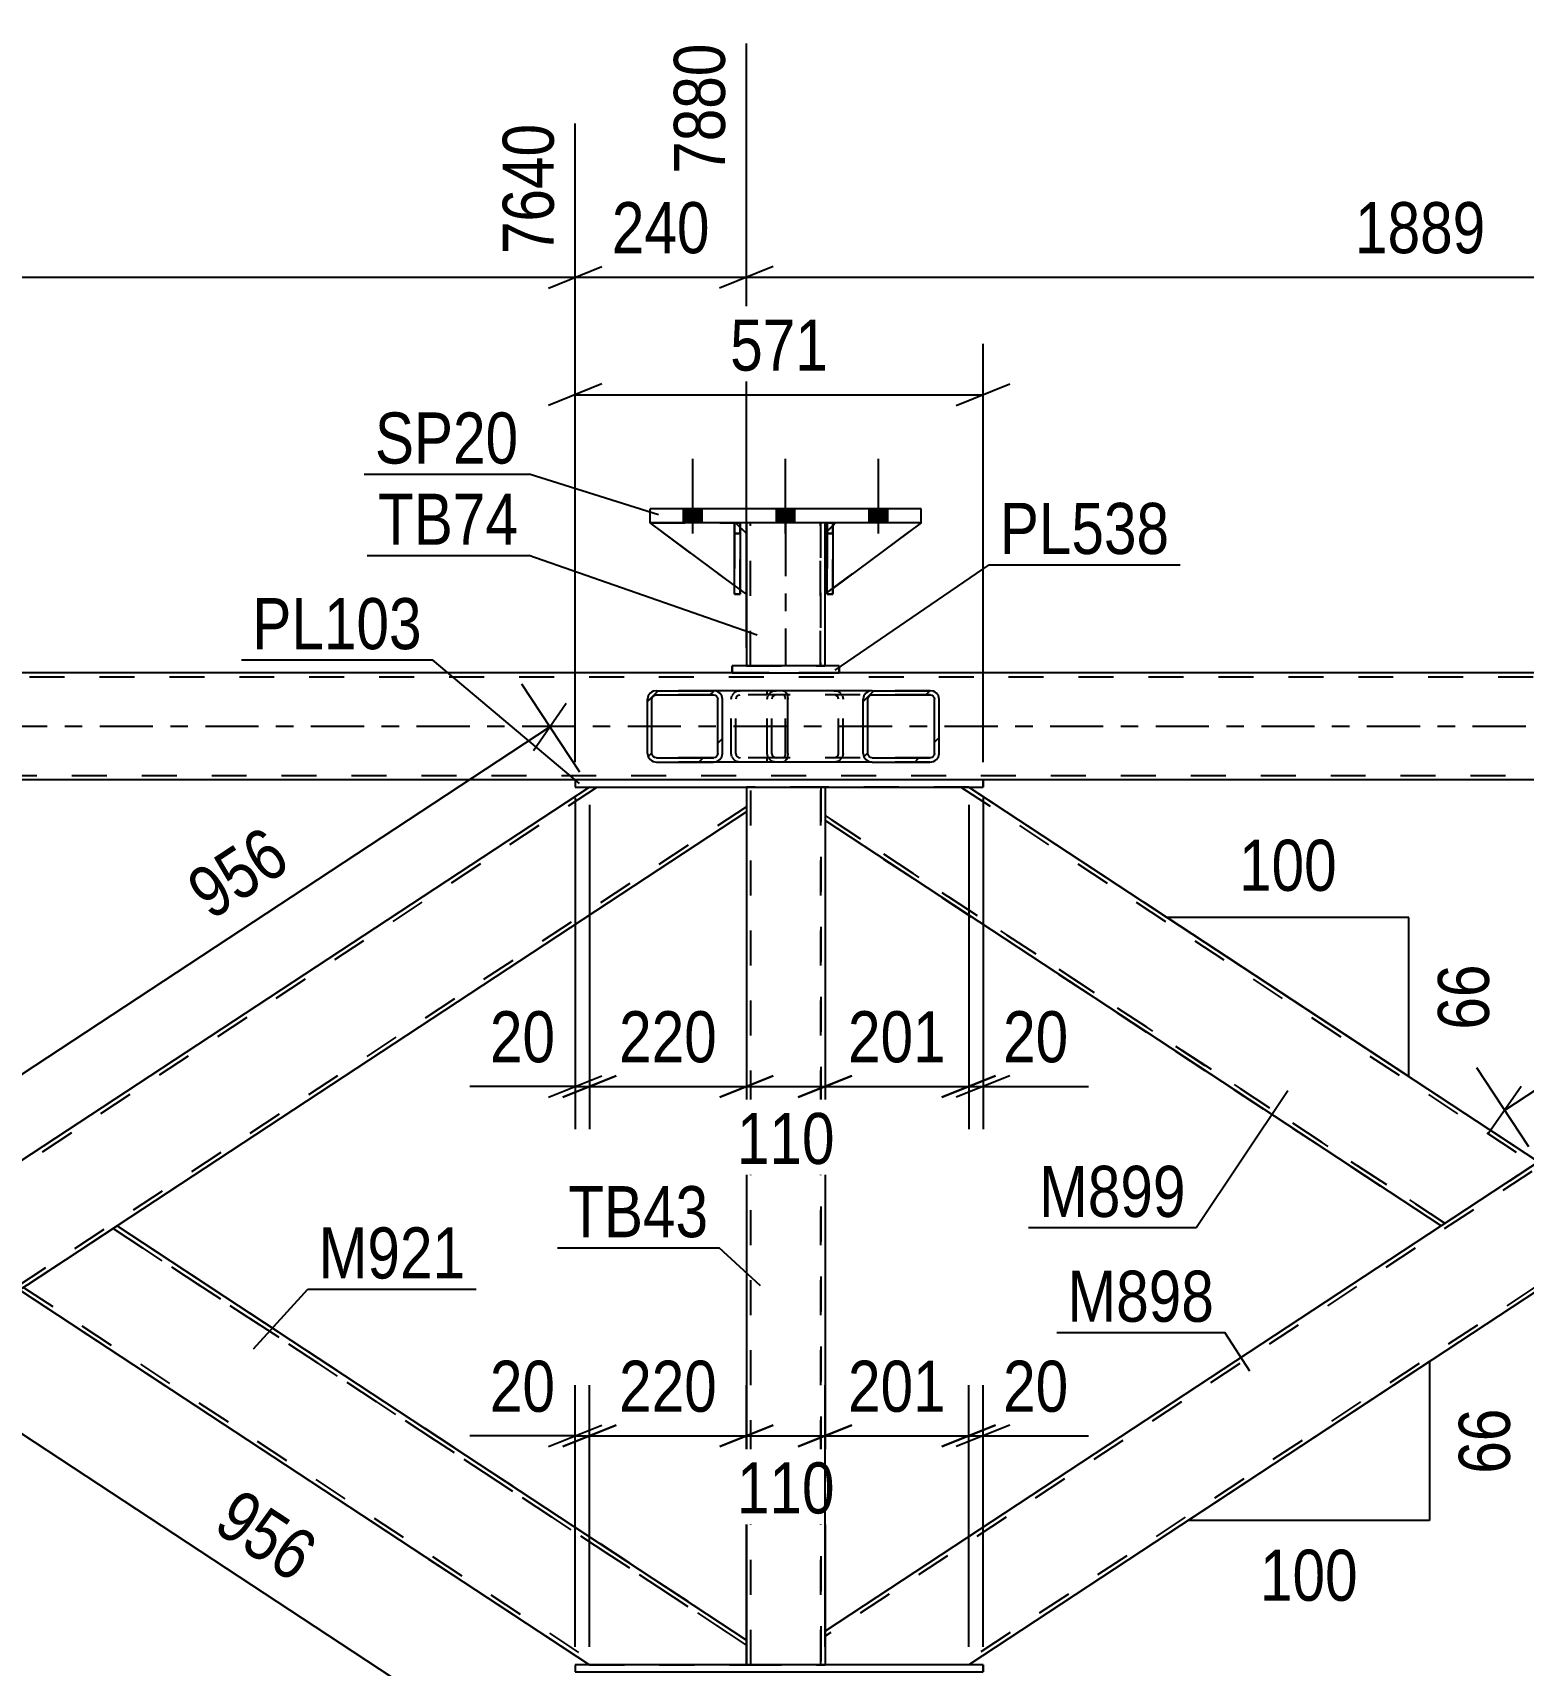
# Model space of a CAD drawing. Header units: millimetres. Extents: x -857 to 332, y -866 to -25.
# Drawn here: x -554.4 to -470.9, y -543.8 to -452.3 of the extents above; entities that cross this region are included whole.
import ezdxf

# ---------------------------------------------------------------- set-up
doc = ezdxf.new("R2010")
doc.units = ezdxf.units.MM
doc.linetypes.add('DXK_LINE_DOT2', pattern=[3.9198, 1.9599, -1.9599])
doc.linetypes.add('DXK_LINE_DOT3', pattern=[5.9187, 2.979, -0.9799, 0.9799, -0.9799])
doc.styles.add('Arial Narrow', font='ARIALN.TTF', dxfattribs={"height": 0.2})

# ---------------------------------------------------------------- blocks, each defined once
blk = doc.blocks.new('Part-570388934-8904 - 8534')
at = {"color": 2, "linetype": 'Continuous'}
for p, q in [((-519.804, -479.746), (-519.804, -478.946)), ((-504.604, -478.946), (-519.804, -478.946)), ((-504.604, -479.746), (-504.604, -478.946)), ((-504.604, -479.746), (-519.804, -479.746))]:
    blk.add_line(p, q, dxfattribs=at)
at = {"color": 7, "linetype": 'DXK_LINE_DOT2'}
for p, q in [((-519.804, -479.746), (-519.804, -478.946)), ((-504.604, -479.746), (-504.604, -478.946))]:
    blk.add_line(p, q, dxfattribs=at)
blk = doc.blocks.new('Part-570388934-8583 - 8534')
at = {"color": 7, "linetype": 'DXK_LINE_DOT2'}
for p, q in [((-437.626, -494.547), (-509.993, -542.148)), ((-427.581, -494.547), (-502.376, -543.746)), ((-427.145, -494.547), (-438.063, -494.547)), ((-438.063, -494.547), (-438.063, -494.547)), ((-427.145, -494.547), (-427.434, -494.737)), ((-427.145, -494.547), (-427.145, -494.547)), ((-470.002, -515.556), (-475.461, -519.146)), ((-464.543, -519.146), (-470.002, -522.737)), ((-509.993, -541.861), (-509.993, -543.746)), ((-501.94, -543.746), (-509.993, -543.746)), ((-501.94, -543.746), (-501.94, -543.746))]:
    blk.add_line(p, q, dxfattribs=at)
at = {"color": 2, "linetype": 'Continuous'}
for p, q in [((-438.063, -494.547), (-470.002, -515.556)), ((-427.434, -494.737), (-464.543, -519.146)), ((-475.461, -519.146), (-509.993, -541.861)), ((-470.002, -522.737), (-501.94, -543.746)), ((-509.993, -541.861), (-509.993, -543.746))]:
    blk.add_line(p, q, dxfattribs=at)
blk = doc.blocks.new('Part-570388934-8612 - 8534')
at = {"linetype": 'Continuous'}
h = blk.add_hatch(dxfattribs=at)
h.set_pattern_fill('', scale=0.7, style=0, pattern_type=0)
h.set_pattern_definition([(45, (-519.9077, -492.8504), (-1.57154, 1.57154), [])])
h.paths.add_polyline_path([(-519.946, -492.667), (-519.908, -492.85), (-519.799, -493.006), (-519.635, -493.11), (-519.442, -493.147), (-516.253, -493.147), (-516.061, -493.11), (-515.897, -493.006), (-515.788, -492.85), (-515.75, -492.667), (-515.75, -489.627), (-515.788, -489.443), (-515.897, -489.287), (-516.061, -489.183), (-516.253, -489.147), (-519.442, -489.147), (-519.635, -489.183), (-519.799, -489.287), (-519.908, -489.443), (-519.946, -489.627)])
h.paths.add_polyline_path([(-519.675, -489.535), (-519.621, -489.457), (-519.539, -489.405), (-519.442, -489.387), (-516.253, -489.387), (-516.157, -489.405), (-516.075, -489.457), (-516.021, -489.535), (-516.002, -489.627), (-516.002, -492.667), (-516.021, -492.759), (-516.075, -492.836), (-516.157, -492.888), (-516.253, -492.907), (-519.442, -492.907), (-519.539, -492.888), (-519.621, -492.836), (-519.675, -492.759), (-519.694, -492.667), (-519.694, -489.627)])
at = {"color": 2, "linetype": 'Continuous'}
for p, q in [((-519.908, -489.443), (-519.946, -489.627)), ((-519.694, -489.627), (-519.675, -489.535)), ((-519.675, -489.535), (-519.621, -489.457)), ((-519.442, -489.147), (-519.635, -489.183)), ((-519.621, -489.457), (-519.539, -489.405)), ((-519.539, -489.405), (-519.442, -489.387)), ((-519.442, -489.147), (-516.253, -489.147)), ((-519.442, -489.387), (-516.253, -489.387)), ((-512.343, -489.147), (-516.253, -489.147)), ((-516.061, -489.183), (-516.253, -489.147)), ((-516.253, -489.387), (-516.157, -489.405)), ((-516.157, -489.405), (-516.075, -489.457)), ((-516.075, -489.457), (-516.021, -489.535)), ((-516.021, -489.535), (-516.002, -489.627)), ((-515.75, -489.627), (-515.788, -489.443)), ((-512.343, -489.147), (-512.24, -489.183)), ((-512.24, -489.183), (-512.153, -489.287)), ((-512.153, -489.287), (-512.095, -489.443)), ((-512.095, -489.443), (-512.074, -489.627)), ((-519.946, -492.667), (-519.946, -489.627)), ((-519.694, -492.667), (-519.694, -489.627)), ((-516.002, -492.667), (-516.002, -489.627)), ((-515.75, -492.667), (-515.75, -489.627)), ((-512.074, -492.667), (-512.074, -489.627)), ((-519.946, -492.667), (-519.908, -492.85)), ((-519.675, -492.759), (-519.694, -492.667)), ((-519.621, -492.836), (-519.675, -492.759)), ((-519.635, -493.11), (-519.442, -493.147)), ((-519.539, -492.888), (-519.621, -492.836)), ((-519.442, -492.907), (-519.539, -492.888)), ((-519.442, -492.907), (-516.253, -492.907)), ((-519.442, -493.147), (-516.253, -493.147)), ((-516.157, -492.888), (-516.253, -492.907)), ((-516.253, -493.147), (-516.061, -493.11)), ((-512.343, -493.147), (-516.253, -493.147)), ((-516.075, -492.836), (-516.157, -492.888)), ((-516.021, -492.759), (-516.075, -492.836)), ((-516.002, -492.667), (-516.021, -492.759)), ((-515.788, -492.85), (-515.75, -492.667)), ((-512.24, -493.11), (-512.343, -493.147)), ((-512.153, -493.006), (-512.24, -493.11)), ((-512.095, -492.85), (-512.153, -493.006)), ((-512.074, -492.667), (-512.095, -492.85))]:
    blk.add_line(p, q, dxfattribs=at)
at = {"color": 7, "linetype": 'DXK_LINE_DOT2'}
for p, q in [((-516.253, -489.147), (-519.442, -489.147)), ((-512.343, -489.387), (-519.442, -489.387)), ((-515.254, -489.627), (-515.216, -489.443)), ((-514.983, -489.535), (-515.002, -489.627)), ((-514.928, -489.457), (-514.983, -489.535)), ((-514.943, -489.183), (-514.75, -489.147)), ((-514.928, -489.457), (-514.906, -489.443)), ((-514.906, -489.443), (-514.847, -489.405)), ((-514.847, -489.405), (-514.75, -489.387)), ((-513.241, -489.387), (-513.241, -489.147)), ((-512.292, -489.405), (-512.343, -489.387)), ((-512.248, -489.457), (-512.292, -489.405)), ((-512.219, -489.535), (-512.248, -489.457)), ((-512.209, -489.627), (-512.219, -489.535)), ((-515.254, -492.667), (-515.254, -489.627)), ((-515.002, -492.667), (-515.002, -489.627)), ((-512.209, -492.667), (-512.209, -489.627)), ((-512.343, -492.907), (-519.442, -492.907)), ((-516.253, -493.147), (-519.442, -493.147)), ((-515.216, -492.85), (-515.254, -492.667)), ((-515.002, -492.667), (-514.983, -492.759)), ((-514.983, -492.759), (-514.928, -492.836)), ((-514.75, -493.147), (-514.943, -493.11)), ((-514.928, -492.836), (-514.906, -492.85)), ((-514.906, -492.85), (-514.847, -492.888)), ((-514.847, -492.888), (-514.75, -492.907)), ((-513.241, -493.147), (-513.241, -492.907)), ((-512.343, -492.907), (-512.292, -492.888)), ((-512.292, -492.888), (-512.248, -492.836)), ((-512.248, -492.836), (-512.219, -492.759)), ((-512.219, -492.759), (-512.209, -492.667))]:
    blk.add_line(p, q, dxfattribs=at)
at = {"color": 2, "linetype": 'Continuous'}
for centre, start, end in [((-519.458, -489.642), 111.15127, 156.10481), ((-516.238, -489.642), 23.89519, 68.84873), ((-519.458, -492.651), 203.89519, 248.84873), ((-516.238, -492.651), 291.15127, 336.10481)]:
    blk.add_arc(centre, 0.492, start, end, dxfattribs=at)
at = {"color": 7, "linetype": 'DXK_LINE_DOT2'}
for centre, start, end in [((-514.765, -489.642), 111.15128, 156.10483), ((-514.765, -492.651), 203.89517, 248.84872)]:
    blk.add_arc(centre, 0.492, start, end, dxfattribs=at)
blk = doc.blocks.new('Part-570388934-8699 - 8534')
at = {"color": 2, "linetype": 'Continuous'}
for p, q in [((-554.699, -522.45), (-549.677, -519.146)), ((-549.677, -519.146), (-549.677, -519.146)), ((-549.677, -519.146), (-514.393, -542.356)), ((-554.699, -522.45), (-555.103, -522.715)), ((-555.103, -522.715), (-555.136, -522.737)), ((-555.136, -522.737), (-555.136, -522.737)), ((-555.136, -522.737), (-523.198, -543.746)), ((-514.393, -542.356), (-514.393, -542.356)), ((-514.393, -542.356), (-514.393, -543.746))]:
    blk.add_line(p, q, dxfattribs=at)
at = {"color": 7, "linetype": 'DXK_LINE_DOT2'}
for p, q in [((-549.895, -519.29), (-549.895, -519.29)), ((-514.393, -542.643), (-549.895, -519.29)), ((-549.895, -519.29), (-514.393, -542.643)), ((-549.677, -519.146), (-549.677, -519.146)), ((-514.393, -542.356), (-549.677, -519.146)), ((-554.699, -522.45), (-555.008, -522.653)), ((-554.783, -522.505), (-554.917, -522.594)), ((-554.853, -522.552), (-554.699, -522.45)), ((-555.136, -522.737), (-523.198, -543.746)), ((-554.917, -522.594), (-554.901, -522.583)), ((-554.917, -522.594), (-522.761, -543.746)), ((-554.917, -522.594), (-554.917, -522.594)), ((-554.917, -522.594), (-522.761, -543.746)), ((-514.393, -543.746), (-514.393, -542.356)), ((-514.393, -542.711), (-514.393, -542.643)), ((-514.393, -542.643), (-514.393, -542.643)), ((-523.198, -543.746), (-514.393, -543.746))]:
    blk.add_line(p, q, dxfattribs=at)
blk = doc.blocks.new('Part-570388934-8639 - 8534')
at = {"color": 7, "linetype": 'DXK_LINE_DOT2'}
for p, q in [((-509.993, -494.547), (-514.393, -494.547)), ((-514.393, -494.547), (-514.393, -495.937)), ((-514.393, -494.547), (-514.393, -543.746)), ((-514.153, -543.746), (-514.153, -494.547)), ((-514.153, -543.746), (-514.153, -494.547)), ((-510.233, -543.746), (-510.233, -494.547)), ((-510.233, -494.547), (-510.233, -543.746)), ((-509.993, -494.547), (-509.993, -496.432)), ((-509.993, -494.547), (-509.993, -543.746)), ((-514.393, -542.356), (-514.393, -543.746)), ((-509.993, -541.861), (-509.993, -543.746)), ((-514.393, -543.746), (-509.993, -543.746))]:
    blk.add_line(p, q, dxfattribs=at)
at = {"color": 2, "linetype": 'Continuous'}
for p, q in [((-514.393, -495.937), (-514.393, -542.356)), ((-509.993, -496.432), (-509.993, -541.861))]:
    blk.add_line(p, q, dxfattribs=at)
blk = doc.blocks.new('Part-570388934-8684 - 8534')
at = {"color": 7, "linetype": 'DXK_LINE_DOT2'}
for p, q in [((-522.76, -494.547), (-597.555, -543.746)), ((-523.197, -494.547), (-514.393, -494.547)), ((-523.197, -494.547), (-523.197, -494.547)), ((-514.393, -494.547), (-514.393, -495.937)), ((-514.393, -495.65), (-587.51, -543.746)), ((-555.136, -515.556), (-560.595, -519.146)), ((-549.677, -519.146), (-555.136, -522.737)), ((-597.703, -543.556), (-597.992, -543.746)), ((-597.992, -543.746), (-597.992, -543.746)), ((-597.992, -543.746), (-587.074, -543.746))]:
    blk.add_line(p, q, dxfattribs=at)
at = {"color": 2, "linetype": 'Continuous'}
for p, q in [((-523.197, -494.547), (-555.136, -515.556)), ((-514.393, -494.547), (-514.393, -495.937)), ((-514.393, -495.937), (-549.677, -519.146)), ((-560.595, -519.146), (-597.703, -543.556)), ((-555.136, -522.737), (-587.074, -543.746))]:
    blk.add_line(p, q, dxfattribs=at)
blk = doc.blocks.new('Bolt-570388934-8744 - 8534')
at = {"linetype": 'Continuous'}
for points in [[(-517.924, -479.746), (-516.884, -479.746), (-516.884, -478.946), (-517.924, -478.946)], [(-517.924, -479.746), (-516.884, -479.746), (-516.884, -478.946), (-517.924, -478.946)], [(-517.924, -479.746), (-516.884, -479.746), (-516.884, -478.946), (-517.924, -478.946)], [(-512.724, -479.746), (-511.684, -479.746), (-511.684, -478.946), (-512.724, -478.946)], [(-512.724, -479.746), (-511.684, -479.746), (-511.684, -478.946), (-512.724, -478.946)], [(-507.524, -479.746), (-506.484, -479.746), (-506.484, -478.946), (-507.524, -478.946)], [(-507.524, -479.746), (-506.484, -479.746), (-506.484, -478.946), (-507.524, -478.946)], [(-507.524, -479.746), (-506.484, -479.746), (-506.484, -478.946), (-507.524, -478.946)]]:
    blk.add_hatch(color=1, dxfattribs=at).paths.add_polyline_path(points)
at = {"color": 1, "linetype": 'Continuous'}
for p, q in [((-517.404, -480.346), (-517.404, -476.146)), ((-517.404, -480.346), (-517.404, -476.146)), ((-517.404, -480.346), (-517.404, -476.146)), ((-512.204, -480.346), (-512.204, -476.146)), ((-512.204, -480.346), (-512.204, -476.146)), ((-507.004, -480.346), (-507.004, -476.146)), ((-507.004, -480.346), (-507.004, -476.146)), ((-507.004, -480.346), (-507.004, -476.146)), ((-517.924, -479.746), (-517.924, -478.946)), ((-517.924, -479.746), (-517.924, -478.946)), ((-517.924, -479.746), (-517.924, -478.946)), ((-516.884, -479.746), (-516.884, -478.946)), ((-516.884, -479.746), (-516.884, -478.946)), ((-516.884, -479.746), (-516.884, -478.946)), ((-512.724, -479.746), (-512.724, -478.946)), ((-512.724, -479.746), (-512.724, -478.946)), ((-511.684, -479.746), (-511.684, -478.946)), ((-511.684, -479.746), (-511.684, -478.946)), ((-507.524, -479.746), (-507.524, -478.946)), ((-507.524, -479.746), (-507.524, -478.946)), ((-507.524, -479.746), (-507.524, -478.946)), ((-506.484, -479.746), (-506.484, -478.946)), ((-506.484, -479.746), (-506.484, -478.946)), ((-506.484, -479.746), (-506.484, -478.946))]:
    blk.add_line(p, q, dxfattribs=at)
blk = doc.blocks.new('Part-570388934-8877 - 8534')
at = {"color": 7, "linetype": 'DXK_LINE_DOT2'}
for p, q in [((-515.078, -480.346), (-515.078, -479.746)), ((-515.078, -479.746), (-515.078, -479.746)), ((-515.078, -479.746), (-515.078, -483.746)), ((-515.078, -479.746), (-514.758, -479.746)), ((-515.078, -483.746), (-515.078, -480.346)), ((-515.078, -480.346), (-514.758, -480.346)), ((-514.758, -479.746), (-514.758, -480.346)), ((-514.758, -483.746), (-514.758, -479.746)), ((-514.758, -480.346), (-514.758, -483.746)), ((-515.078, -483.746), (-514.758, -483.746))]:
    blk.add_line(p, q, dxfattribs=at)
blk = doc.blocks.new('Part-570388934-9008 - 8534')
at = {"color": 2, "linetype": 'Continuous'}
for p, q in [((-523.997, -494.147), (-523.997, -494.547)), ((-501.141, -494.147), (-523.997, -494.147)), ((-501.141, -494.147), (-501.141, -494.547)), ((-501.141, -494.147), (-501.141, -494.147)), ((-523.997, -494.547), (-501.141, -494.547)), ((-501.141, -494.547), (-501.141, -494.547))]:
    blk.add_line(p, q, dxfattribs=at)
at = {"color": 7, "linetype": 'DXK_LINE_DOT2'}
for p, q in [((-523.997, -494.147), (-523.997, -494.547)), ((-501.141, -494.147), (-501.141, -494.147)), ((-501.141, -494.547), (-501.141, -494.147)), ((-501.141, -494.547), (-501.141, -494.547))]:
    blk.add_line(p, q, dxfattribs=at)
blk = doc.blocks.new('Part-570388934-8938 - 8534')
at = {"color": 2, "linetype": 'Continuous'}
for p, q in [((-514.404, -479.746), (-514.404, -480.346)), ((-510.004, -479.746), (-510.004, -480.346)), ((-514.404, -483.746), (-514.404, -487.747)), ((-510.004, -483.746), (-510.004, -487.747))]:
    blk.add_line(p, q, dxfattribs=at)
at = {"color": 7, "linetype": 'DXK_LINE_DOT2'}
for p, q in [((-510.004, -479.746), (-514.404, -479.746)), ((-514.404, -479.746), (-514.404, -487.747)), ((-514.404, -480.346), (-514.404, -483.746)), ((-514.164, -487.747), (-514.164, -479.746)), ((-514.164, -487.747), (-514.164, -479.746)), ((-510.244, -487.747), (-510.244, -479.746)), ((-510.244, -479.746), (-510.244, -487.747)), ((-510.004, -479.746), (-510.004, -487.747)), ((-510.004, -480.346), (-510.004, -483.746)), ((-514.404, -487.747), (-510.004, -487.747))]:
    blk.add_line(p, q, dxfattribs=at)
at = {"color": 7, "linetype": 'DXK_LINE_DOT3'}
blk.add_line((-512.204, -479.746), (-512.204, -487.747), dxfattribs=at)
blk = doc.blocks.new('Part-570388934-8941 - 8534')
at = {"color": 2, "linetype": 'Continuous'}
for p, q in [((-515.078, -483.247), (-519.804, -479.746)), ((-514.405, -480.346), (-514.758, -479.993)), ((-514.405, -480.346), (-514.405, -483.746)), ((-514.405, -483.746), (-514.758, -483.484))]:
    blk.add_line(p, q, dxfattribs=at)
at = {"color": 7, "linetype": 'DXK_LINE_DOT2'}
for p, q in [((-515.005, -479.746), (-519.804, -479.746)), ((-514.758, -479.993), (-515.005, -479.746)), ((-514.758, -483.484), (-515.078, -483.247))]:
    blk.add_line(p, q, dxfattribs=at)
blk = doc.blocks.new('Part-570388934-8956 - 8534')
at = {"color": 2, "linetype": 'Continuous'}
for p, q in [((-509.558, -479.746), (-509.878, -479.746)), ((-509.878, -483.746), (-509.878, -479.746)), ((-509.558, -479.746), (-509.558, -479.746)), ((-509.558, -479.746), (-509.558, -483.746)), ((-509.558, -483.746), (-509.878, -483.746))]:
    blk.add_line(p, q, dxfattribs=at)
at = {"color": 7, "linetype": 'DXK_LINE_DOT2'}
for p, q in [((-509.878, -479.746), (-509.878, -480.346)), ((-509.558, -480.346), (-509.878, -480.346)), ((-509.878, -480.346), (-509.878, -483.746)), ((-509.558, -480.346), (-509.558, -479.746)), ((-509.558, -483.746), (-509.558, -480.346))]:
    blk.add_line(p, q, dxfattribs=at)
blk = doc.blocks.new('Part-570388934-8957 - 8534')
at = {"color": 2, "linetype": 'Continuous'}
for p, q in [((-514.758, -479.746), (-515.078, -479.746)), ((-515.078, -483.746), (-515.078, -479.746)), ((-514.758, -479.746), (-514.758, -479.746)), ((-514.758, -479.746), (-514.758, -483.746)), ((-514.758, -483.746), (-515.078, -483.746))]:
    blk.add_line(p, q, dxfattribs=at)
at = {"color": 7, "linetype": 'DXK_LINE_DOT2'}
for p, q in [((-515.078, -479.746), (-515.078, -480.346)), ((-514.758, -480.346), (-515.078, -480.346)), ((-515.078, -480.346), (-515.078, -483.746)), ((-514.758, -480.346), (-514.758, -479.746)), ((-514.758, -483.746), (-514.758, -480.346))]:
    blk.add_line(p, q, dxfattribs=at)
blk = doc.blocks.new('Part-570388934-8958 - 8534')
at = {"color": 7, "linetype": 'DXK_LINE_DOT2'}
for p, q in [((-509.404, -479.746), (-510.004, -480.346)), ((-510.004, -483.746), (-504.604, -479.746)), ((-510.004, -480.346), (-509.404, -479.746)), ((-510.004, -480.346), (-510.004, -483.746)), ((-510.004, -480.346), (-510.004, -480.346)), ((-510.004, -480.346), (-510.004, -483.746)), ((-504.604, -479.746), (-509.404, -479.746))]:
    blk.add_line(p, q, dxfattribs=at)
blk = doc.blocks.new('Part-570388934-8963 - 8534')
at = {"color": 2, "linetype": 'Continuous'}
for p, q in [((-515.204, -488.147), (-515.204, -487.747)), ((-515.204, -487.747), (-515.204, -487.747)), ((-509.204, -487.747), (-515.204, -487.747)), ((-509.204, -487.747), (-509.204, -488.147)), ((-515.204, -488.147), (-515.204, -488.147)), ((-515.204, -488.147), (-509.204, -488.147))]:
    blk.add_line(p, q, dxfattribs=at)
at = {"color": 7, "linetype": 'DXK_LINE_DOT2'}
for p, q in [((-515.204, -487.747), (-515.204, -488.147)), ((-509.204, -487.747), (-509.204, -487.747)), ((-509.204, -488.147), (-509.204, -487.747)), ((-509.204, -488.147), (-509.204, -488.147))]:
    blk.add_line(p, q, dxfattribs=at)
blk = doc.blocks.new('Part-570388934-8964 - 8534')
at = {"color": 7, "linetype": 'DXK_LINE_DOT2'}
for p, q in [((-509.878, -480.346), (-509.878, -479.746)), ((-509.878, -479.746), (-509.878, -479.746)), ((-509.878, -479.746), (-509.878, -483.746)), ((-509.878, -479.746), (-509.558, -479.746)), ((-509.878, -483.746), (-509.878, -480.346)), ((-509.878, -480.346), (-509.558, -480.346)), ((-509.558, -479.746), (-509.558, -480.346)), ((-509.558, -483.746), (-509.558, -479.746)), ((-509.558, -480.346), (-509.558, -483.746)), ((-509.878, -483.746), (-509.558, -483.746))]:
    blk.add_line(p, q, dxfattribs=at)
blk = doc.blocks.new('Part-570388934-8981 - 8534')
at = {"color": 7, "linetype": 'DXK_LINE_DOT2'}
for p, q in [((-510.004, -480.346), (-509.404, -479.746)), ((-510.004, -480.346), (-510.004, -483.746)), ((-509.558, -479.9), (-509.878, -480.22)), ((-504.604, -479.746), (-509.404, -479.746)), ((-510.004, -483.746), (-509.558, -483.416))]:
    blk.add_line(p, q, dxfattribs=at)
at = {"color": 2, "linetype": 'Continuous'}
for p, q in [((-509.878, -480.22), (-510.004, -480.346)), ((-510.004, -480.346), (-510.004, -483.746)), ((-510.004, -480.346), (-510.004, -480.346)), ((-509.404, -479.746), (-509.558, -479.9)), ((-504.604, -479.746), (-509.558, -483.416)), ((-509.878, -483.653), (-510.004, -483.746))]:
    blk.add_line(p, q, dxfattribs=at)
blk = doc.blocks.new('Part-570388934-8982 - 8534')
at = {"color": 7, "linetype": 'DXK_LINE_DOT2'}
for p, q in [((-514.405, -483.746), (-519.804, -479.746)), ((-519.804, -479.746), (-515.005, -479.746)), ((-515.005, -479.746), (-514.405, -480.346)), ((-514.405, -480.346), (-514.405, -483.746))]:
    blk.add_line(p, q, dxfattribs=at)
blk = doc.blocks.new('Part-570388934-9031 - 8534')
at = {"color": 2, "linetype": 'Continuous'}
for p, q in [((-523.998, -543.746), (-523.998, -544.146)), ((-501.14, -543.746), (-523.998, -543.746)), ((-523.998, -544.146), (-501.14, -544.146)), ((-501.14, -543.746), (-501.14, -544.146)), ((-501.14, -543.746), (-501.14, -543.746)), ((-501.14, -544.146), (-501.14, -544.146))]:
    blk.add_line(p, q, dxfattribs=at)
at = {"color": 7, "linetype": 'DXK_LINE_DOT2'}
for p, q in [((-523.998, -543.746), (-523.998, -544.146)), ((-501.14, -544.146), (-501.14, -543.746)), ((-501.14, -543.746), (-501.14, -543.746)), ((-501.14, -544.146), (-501.14, -544.146))]:
    blk.add_line(p, q, dxfattribs=at)
blk = doc.blocks.new('Part-570388934-9066 - 8534')
at = {"color": 2, "linetype": 'Continuous'}
for p, q in [((-509.993, -494.547), (-509.993, -496.432)), ((-501.941, -494.547), (-470.002, -515.556)), ((-475.461, -519.146), (-509.993, -496.432)), ((-509.993, -496.432), (-509.993, -496.432)), ((-470.438, -515.843), (-475.461, -519.146)), ((-470.035, -515.578), (-470.438, -515.843)), ((-470.035, -515.578), (-470.002, -515.556)), ((-470.002, -515.556), (-470.002, -515.556)), ((-475.461, -519.146), (-475.461, -519.146))]:
    blk.add_line(p, q, dxfattribs=at)
at = {"color": 7, "linetype": 'DXK_LINE_DOT2'}
for p, q in [((-509.993, -494.547), (-509.993, -496.432)), ((-501.941, -494.547), (-509.993, -494.547)), ((-502.377, -494.547), (-470.22, -515.699)), ((-502.377, -494.547), (-470.22, -515.699)), ((-501.941, -494.547), (-470.002, -515.556)), ((-509.993, -496.145), (-475.242, -519.003)), ((-475.242, -519.003), (-509.993, -496.145)), ((-509.993, -496.145), (-509.993, -496.145)), ((-509.993, -496.432), (-475.461, -519.146)), ((-470.438, -515.843), (-470.129, -515.64)), ((-470.22, -515.699), (-470.438, -515.843)), ((-470.22, -515.699), (-470.22, -515.699)), ((-470.002, -515.556), (-470.002, -515.556)), ((-475.226, -518.992), (-475.024, -518.859)), ((-475.242, -519.003), (-475.226, -518.992)), ((-475.242, -519.003), (-475.242, -519.003))]:
    blk.add_line(p, q, dxfattribs=at)
blk = doc.blocks.new('Part-570388934-9105 - 8534')
at = {"color": 7, "linetype": 'DXK_LINE_DOT2'}
for p, q in [((-109.683, -488.387), (-787.4, -488.387)), ((-109.683, -488.147), (-685.473, -488.147)), ((-509.204, -488.147), (-515.204, -488.147)), ((-787.4, -493.907), (-109.683, -493.907)), ((-109.683, -494.147), (-779.4, -494.147)), ((-501.141, -494.147), (-523.997, -494.147))]:
    blk.add_line(p, q, dxfattribs=at)
at = {"color": 2, "linetype": 'Continuous'}
for p, q in [((-515.204, -488.147), (-679.473, -488.147)), ((-259.99, -488.147), (-509.204, -488.147)), ((-523.997, -494.147), (-586.275, -494.147)), ((-438.863, -494.147), (-501.141, -494.147))]:
    blk.add_line(p, q, dxfattribs=at)
at = {"color": 7, "linetype": 'DXK_LINE_DOT3'}
blk.add_line((-109.683, -491.147), (-787.4, -491.147), dxfattribs=at)
blk = doc.blocks.new('Part-570388934-9108 - 8534')
at = {"linetype": 'Continuous'}
h = blk.add_hatch(dxfattribs=at)
h.set_pattern_fill('', scale=0.7, style=0, pattern_type=0)
h.set_pattern_definition([(45, (-507.8166, -492.8504), (-1.57154, 1.57154), [])])
h.paths.add_polyline_path([(-507.855, -492.667), (-507.817, -492.85), (-507.706, -493.006), (-507.54, -493.11), (-507.345, -493.147), (-504.11, -493.147), (-503.914, -493.11), (-503.748, -493.006), (-503.638, -492.85), (-503.599, -492.667), (-503.599, -489.627), (-503.638, -489.443), (-503.748, -489.287), (-503.914, -489.183), (-504.11, -489.147), (-507.345, -489.147), (-507.54, -489.183), (-507.706, -489.287), (-507.817, -489.443), (-507.855, -489.627)])
h.paths.add_polyline_path([(-507.581, -489.535), (-507.525, -489.457), (-507.442, -489.405), (-507.345, -489.387), (-504.11, -489.387), (-504.012, -489.405), (-503.929, -489.457), (-503.874, -489.535), (-503.854, -489.627), (-503.854, -492.667), (-503.874, -492.759), (-503.929, -492.836), (-504.012, -492.888), (-504.11, -492.907), (-507.345, -492.907), (-507.442, -492.888), (-507.525, -492.836), (-507.581, -492.759), (-507.6, -492.667), (-507.6, -489.627)])
at = {"color": 7, "linetype": 'DXK_LINE_DOT2'}
for p, q in [((-513.241, -489.627), (-513.202, -489.443)), ((-512.966, -489.535), (-512.986, -489.627)), ((-512.911, -489.457), (-512.966, -489.535)), ((-512.926, -489.183), (-512.73, -489.147)), ((-512.828, -489.405), (-512.911, -489.457)), ((-512.73, -489.387), (-512.828, -489.405)), ((-512.343, -489.147), (-512.73, -489.147)), ((-504.11, -489.387), (-512.73, -489.387)), ((-509.495, -489.147), (-509.3, -489.183)), ((-509.397, -489.405), (-509.495, -489.387)), ((-509.314, -489.457), (-509.397, -489.405)), ((-509.259, -489.535), (-509.314, -489.457)), ((-509.24, -489.627), (-509.259, -489.535)), ((-509.023, -489.443), (-508.984, -489.627)), ((-504.11, -489.147), (-507.345, -489.147)), ((-513.241, -492.667), (-513.241, -489.627)), ((-512.986, -492.667), (-512.986, -489.627)), ((-509.24, -492.667), (-509.24, -489.627)), ((-508.984, -492.667), (-508.984, -489.627)), ((-513.202, -492.85), (-513.241, -492.667)), ((-512.986, -492.667), (-512.966, -492.759)), ((-512.966, -492.759), (-512.911, -492.836)), ((-512.73, -493.147), (-512.926, -493.11)), ((-512.911, -492.836), (-512.828, -492.888)), ((-512.828, -492.888), (-512.73, -492.907)), ((-504.11, -492.907), (-512.73, -492.907)), ((-512.343, -493.147), (-512.73, -493.147)), ((-509.495, -492.907), (-509.397, -492.888)), ((-509.3, -493.11), (-509.495, -493.147)), ((-509.397, -492.888), (-509.314, -492.836)), ((-509.314, -492.836), (-509.259, -492.759)), ((-509.259, -492.759), (-509.24, -492.667)), ((-508.984, -492.667), (-509.023, -492.85)), ((-504.11, -493.147), (-507.345, -493.147))]:
    blk.add_line(p, q, dxfattribs=at)
at = {"color": 2, "linetype": 'Continuous'}
for p, q in [((-507.345, -489.147), (-512.343, -489.147)), ((-507.817, -489.443), (-507.855, -489.627)), ((-507.6, -489.627), (-507.581, -489.535)), ((-507.581, -489.535), (-507.525, -489.457)), ((-507.345, -489.147), (-507.54, -489.183)), ((-507.525, -489.457), (-507.442, -489.405)), ((-507.442, -489.405), (-507.345, -489.387)), ((-507.345, -489.147), (-504.11, -489.147)), ((-507.345, -489.387), (-504.11, -489.387)), ((-503.914, -489.183), (-504.11, -489.147)), ((-504.11, -489.387), (-504.012, -489.405)), ((-504.012, -489.405), (-503.929, -489.457)), ((-503.929, -489.457), (-503.874, -489.535)), ((-503.874, -489.535), (-503.854, -489.627)), ((-503.599, -489.627), (-503.638, -489.443)), ((-507.855, -492.667), (-507.855, -489.627)), ((-507.6, -492.667), (-507.6, -489.627)), ((-503.854, -492.667), (-503.854, -489.627)), ((-503.599, -492.667), (-503.599, -489.627)), ((-507.345, -493.147), (-512.343, -493.147)), ((-507.855, -492.667), (-507.817, -492.85)), ((-507.581, -492.759), (-507.6, -492.667)), ((-507.525, -492.836), (-507.581, -492.759)), ((-507.54, -493.11), (-507.345, -493.147)), ((-507.442, -492.888), (-507.525, -492.836)), ((-507.345, -492.907), (-507.442, -492.888)), ((-507.345, -492.907), (-504.11, -492.907)), ((-507.345, -493.147), (-504.11, -493.147)), ((-504.012, -492.888), (-504.11, -492.907)), ((-504.11, -493.147), (-503.914, -493.11)), ((-503.929, -492.836), (-504.012, -492.888)), ((-503.874, -492.759), (-503.929, -492.836)), ((-503.854, -492.667), (-503.874, -492.759)), ((-503.638, -492.85), (-503.599, -492.667))]:
    blk.add_line(p, q, dxfattribs=at)
at = {"color": 7, "linetype": 'DXK_LINE_DOT2'}
for centre, start, end in [((-512.75, -489.647), 110.75832, 155.68004), ((-509.475, -489.647), 24.31996, 69.24168), ((-512.75, -492.646), 204.31996, 249.24168), ((-509.475, -492.646), 290.75832, 335.68004)]:
    blk.add_arc(centre, 0.496, start, end, dxfattribs=at)
at = {"color": 2, "linetype": 'Continuous'}
for centre, start, end in [((-507.364, -489.647), 110.75833, 155.68006), ((-504.09, -489.647), 24.31994, 69.24167), ((-507.364, -492.646), 204.31994, 249.24167), ((-504.09, -492.646), 290.75833, 335.68006)]:
    blk.add_arc(centre, 0.496, start, end, dxfattribs=at)
blk = doc.blocks.new('StraightDimension-570388934-9447 - 8534')
at = {"color": 7, "linetype": 'Continuous'}
for p, q in [((-501.94, -495.547), (-501.94, -513.727)), ((-501.141, -495.147), (-501.141, -513.727)), ((-503.44, -511.927), (-500.44, -510.727)), ((-499.641, -510.727), (-502.641, -511.927)), ((-501.94, -511.327), (-501.141, -511.327)), ((-501.141, -511.327), (-495.234, -511.327)), ((-501.141, -511.327), (-495.234, -511.327))]:
    blk.add_line(p, q, dxfattribs=at)
at = {"color": 0}
blk.add_wipeout([(-495.759, -510.577), (-495.759, -506.377), (-500.616, -506.377), (-500.616, -510.577)], dxfattribs=at)
at = {"color": 3, "style": 'Arial Narrow'}
blk.add_text('20', height=2.8633, dxfattribs=at).set_placement((-500.016, -509.977))
blk = doc.blocks.new('StraightDimension-570388934-9431 - 8534')
at = {"color": 7, "linetype": 'Continuous'}
for p, q in [((-523.197, -495.547), (-523.197, -513.727)), ((-514.393, -495.547), (-514.393, -513.727)), ((-524.697, -511.927), (-521.697, -510.727)), ((-523.197, -511.327), (-514.393, -511.327)), ((-512.893, -510.727), (-515.893, -511.927))]:
    blk.add_line(p, q, dxfattribs=at)
at = {"color": 0}
blk.add_wipeout([(-515.453, -510.577), (-515.453, -506.377), (-522.137, -506.377), (-522.137, -510.577)], dxfattribs=at)
at = {"color": 3, "style": 'Arial Narrow'}
blk.add_text('220', height=2.8633, dxfattribs=at).set_placement((-521.537, -509.977))
blk = doc.blocks.new('StraightDimension-570388934-9981 - 8534')
at = {"color": 7, "linetype": 'Continuous'}
for p, q in [((-609.131, -493.147), (-609.131, -457.365)), ((-523.997, -493.147), (-523.997, -457.365)), ((-607.631, -465.377), (-610.631, -466.577)), ((-525.497, -466.577), (-522.497, -465.377)), ((-609.131, -465.977), (-523.997, -465.977))]:
    blk.add_line(p, q, dxfattribs=at)
at = {"color": 0}
blk.add_wipeout([(-562.308, -465.227), (-562.308, -461.027), (-570.82, -461.027), (-570.82, -465.227)], dxfattribs=at)
at = {"color": 3, "style": 'Arial Narrow'}
blk.add_text('2128', height=2.8633, dxfattribs=at).set_placement((-570.22, -464.627))
at = {"color": 0, "linetype": 'Continuous'}
blk.add_wipeout([(-524.597, -456.765), (-528.797, -456.765), (-528.797, -465.277), (-524.597, -465.277)], dxfattribs=at)
at = {"color": 3, "linetype": 'Continuous', "style": 'Arial Narrow'}
blk.add_text('7640', height=2.8633, rotation=90.00021, dxfattribs=at).set_placement((-525.197, -464.677))
blk = doc.blocks.new('StraightDimension-570388934-9971 - 8534')
at = {"color": 7, "linetype": 'Continuous'}
for p, q in [((-514.404, -486.747), (-514.404, -452.865)), ((-523.997, -493.147), (-523.997, -457.365)), ((-525.497, -466.577), (-522.497, -465.377)), ((-512.904, -465.377), (-515.904, -466.577)), ((-523.997, -465.977), (-514.404, -465.977))]:
    blk.add_line(p, q, dxfattribs=at)
at = {"color": 0}
blk.add_wipeout([(-515.858, -465.227), (-515.858, -461.027), (-522.543, -461.027), (-522.543, -465.227)], dxfattribs=at)
at = {"color": 3, "style": 'Arial Narrow'}
blk.add_text('240', height=2.8633, dxfattribs=at).set_placement((-521.943, -464.627))
at = {"color": 0, "linetype": 'Continuous'}
blk.add_wipeout([(-515.004, -452.265), (-519.204, -452.265), (-519.204, -460.777), (-515.004, -460.777)], dxfattribs=at)
at = {"color": 3, "linetype": 'Continuous', "style": 'Arial Narrow'}
blk.add_text('7880', height=2.8633, rotation=90.00021, dxfattribs=at).set_placement((-515.604, -460.177))
blk = doc.blocks.new('StraightDimension-570388934-10376 - 8534')
at = {"color": 7, "linetype": 'Continuous'}
for p, q in [((-523.998, -542.746), (-523.998, -528.064)), ((-523.198, -542.746), (-523.198, -528.064)), ((-525.498, -531.514), (-522.498, -530.314)), ((-521.698, -530.314), (-524.698, -531.514)), ((-523.998, -530.914), (-529.904, -530.914)), ((-523.998, -530.914), (-529.904, -530.914)), ((-523.998, -530.914), (-523.198, -530.914))]:
    blk.add_line(p, q, dxfattribs=at)
at = {"color": 0}
blk.add_wipeout([(-524.523, -530.164), (-524.523, -525.964), (-529.379, -525.964), (-529.379, -530.164)], dxfattribs=at)
at = {"color": 3, "style": 'Arial Narrow'}
blk.add_text('20', height=2.8633, dxfattribs=at).set_placement((-528.779, -529.564))
blk = doc.blocks.new('StraightDimension-570388934-10531 - 8534')
at = {"color": 7, "linetype": 'Continuous'}
for p, q in [((-555.685, -523.573), (-560.115, -530.307)), ((-557.213, -528.625), (-560.379, -527.979)), ((-558.796, -528.302), (-526.858, -549.31)), ((-523.747, -544.581), (-528.177, -551.315)), ((-528.441, -548.987), (-525.275, -549.633))]:
    blk.add_line(p, q, dxfattribs=at)
at = {"color": 0}
blk.add_wipeout([(-539.623, -540.016), (-537.315, -536.507), (-542.899, -532.834), (-545.207, -536.343)], dxfattribs=at)
at = {"color": 3, "style": 'Arial Narrow'}
blk.add_text('956', height=2.8633, rotation=-33.33468, dxfattribs=at).set_placement((-544.376, -536.171))
blk = doc.blocks.new('AngleDimension-570388934-9346 - 8534')
at = {"color": 7, "linetype": 'Continuous'}
for p, q in [((-476.11, -526.755), (-489.644, -535.658)), ((-476.11, -526.755), (-476.11, -535.658)), ((-485.924, -533.211), (-489.644, -535.658)), ((-476.11, -535.658), (-489.644, -535.658))]:
    blk.add_line(p, q, dxfattribs=at)
at = {"color": 0}
for points in [[(-471.01, -528.778), (-475.21, -528.778), (-475.21, -533.635), (-471.01, -533.635)], [(-479.535, -540.758), (-479.535, -536.558), (-486.219, -536.558), (-486.219, -540.758)]]:
    blk.add_wipeout(points, dxfattribs=at)
at = {"color": 3, "style": 'Arial Narrow'}
blk.add_text('66', height=2.8633, rotation=90.00021, dxfattribs=at).set_placement((-471.61, -533.035))
blk.add_text('100', height=2.8633, dxfattribs=at).set_placement((-485.619, -540.158))
blk = doc.blocks.new('StraightDimension-570388934-9413 - 8534')
at = {"color": 7, "linetype": 'Continuous'}
for p, q in [((-509.993, -495.547), (-509.993, -513.727)), ((-501.94, -495.547), (-501.94, -513.727)), ((-511.493, -511.927), (-508.493, -510.727)), ((-509.993, -511.327), (-501.94, -511.327)), ((-500.44, -510.727), (-503.44, -511.927))]:
    blk.add_line(p, q, dxfattribs=at)
at = {"color": 0}
blk.add_wipeout([(-502.624, -510.577), (-502.624, -506.377), (-509.309, -506.377), (-509.309, -510.577)], dxfattribs=at)
at = {"color": 3, "style": 'Arial Narrow'}
blk.add_text('201', height=2.8633, dxfattribs=at).set_placement((-508.709, -509.977))
blk = doc.blocks.new('StraightDimension-570388934-9421 - 8534')
at = {"color": 7, "linetype": 'Continuous'}
for p, q in [((-514.393, -495.547), (-514.393, -514.177)), ((-509.993, -495.547), (-509.993, -514.177)), ((-515.893, -511.927), (-512.893, -510.727)), ((-514.393, -511.327), (-509.993, -511.327)), ((-508.493, -510.727), (-511.493, -511.927))]:
    blk.add_line(p, q, dxfattribs=at)
at = {"color": 0}
blk.add_wipeout([(-508.85, -516.277), (-508.85, -512.077), (-515.535, -512.077), (-515.535, -516.277)], dxfattribs=at)
at = {"color": 3, "style": 'Arial Narrow'}
blk.add_text('110', height=2.8633, dxfattribs=at).set_placement((-514.935, -515.677))
blk = doc.blocks.new('StraightDimension-570388934-9439 - 8534')
at = {"color": 7, "linetype": 'Continuous'}
for p, q in [((-523.997, -495.147), (-523.997, -513.727)), ((-523.197, -495.547), (-523.197, -513.727)), ((-523.997, -511.327), (-529.903, -511.327)), ((-523.997, -511.327), (-529.903, -511.327)), ((-525.497, -511.927), (-522.497, -510.727)), ((-521.697, -510.727), (-524.697, -511.927)), ((-523.997, -511.327), (-523.197, -511.327))]:
    blk.add_line(p, q, dxfattribs=at)
at = {"color": 0}
blk.add_wipeout([(-524.522, -510.577), (-524.522, -506.377), (-529.378, -506.377), (-529.378, -510.577)], dxfattribs=at)
at = {"color": 3, "style": 'Arial Narrow'}
blk.add_text('20', height=2.8633, dxfattribs=at).set_placement((-528.778, -509.977))
blk = doc.blocks.new('AngleDimension-570388934-23745 - 8534')
at = {"color": 7, "linetype": 'Continuous'}
for p, q in [((-485.744, -505.201), (-490.816, -501.865)), ((-477.281, -501.865), (-490.816, -501.865)), ((-477.281, -510.767), (-490.816, -501.865)), ((-477.281, -510.767), (-477.281, -501.865))]:
    blk.add_line(p, q, dxfattribs=at)
at = {"color": 0}
for points in [[(-480.706, -500.965), (-480.706, -496.765), (-487.391, -496.765), (-487.391, -500.965)], [(-472.181, -503.888), (-476.381, -503.888), (-476.381, -508.744), (-472.181, -508.744)]]:
    blk.add_wipeout(points, dxfattribs=at)
at = {"color": 3, "style": 'Arial Narrow'}
blk.add_text('100', height=2.8633, dxfattribs=at).set_placement((-486.791, -500.365))
blk.add_text('66', height=2.8633, rotation=90.00021, dxfattribs=at).set_placement((-472.781, -508.144))
blk = doc.blocks.new('StraightDimension-570388934-10541 - 8534')
at = {"color": 7, "linetype": 'Continuous'}
for p, q in [((-523.746, -493.711), (-526.985, -488.788)), ((-526.342, -492.494), (-524.495, -489.843)), ((-557.358, -512.178), (-525.419, -491.169)), ((-555.685, -514.72), (-558.924, -509.797)), ((-556.434, -510.852), (-558.281, -513.503))]:
    blk.add_line(p, q, dxfattribs=at)
at = {"color": 0}
blk.add_wipeout([(-539.008, -499.21), (-541.316, -495.701), (-546.901, -499.374), (-544.593, -502.883)], dxfattribs=at)
at = {"color": 3, "style": 'Arial Narrow'}
blk.add_text('956', height=2.8633, rotation=33.33468, dxfattribs=at).set_placement((-544.421, -502.052))
blk = doc.blocks.new('StraightDimension-570388934-9961 - 8534')
at = {"color": 7, "linetype": 'Continuous'}
for p, q in [((-514.404, -486.747), (-514.404, -452.865)), ((-438.863, -493.347), (-438.863, -457.365)), ((-512.904, -465.377), (-515.904, -466.577)), ((-440.363, -466.577), (-437.363, -465.377)), ((-514.404, -465.977), (-438.863, -465.977))]:
    blk.add_line(p, q, dxfattribs=at)
at = {"color": 0}
blk.add_wipeout([(-472.377, -465.227), (-472.377, -461.027), (-480.89, -461.027), (-480.89, -465.227)], dxfattribs=at)
at = {"color": 3, "style": 'Arial Narrow'}
blk.add_text('1889', height=2.8633, dxfattribs=at).set_placement((-480.29, -464.627))
at = {"color": 0, "linetype": 'Continuous'}
blk.add_wipeout([(-439.463, -456.765), (-443.663, -456.765), (-443.663, -465.277), (-439.463, -465.277)], dxfattribs=at)
at = {"color": 3, "linetype": 'Continuous', "style": 'Arial Narrow'}
blk.add_text('9768', height=2.8633, rotation=90.00021, dxfattribs=at).set_placement((-440.063, -464.677))
blk = doc.blocks.new('StraightDimension-570388934-10091 - 8534')
at = {"color": 7, "linetype": 'Continuous'}
for p, q in [((-523.997, -493.147), (-523.997, -469.707)), ((-501.141, -493.147), (-501.141, -469.707)), ((-522.497, -471.957), (-525.497, -473.157)), ((-502.641, -473.157), (-499.641, -471.957)), ((-523.997, -472.557), (-501.141, -472.557))]:
    blk.add_line(p, q, dxfattribs=at)
at = {"color": 0}
blk.add_wipeout([(-509.226, -471.807), (-509.226, -467.607), (-515.911, -467.607), (-515.911, -471.807)], dxfattribs=at)
at = {"color": 3, "style": 'Arial Narrow'}
blk.add_text('571', height=2.8633, dxfattribs=at).set_placement((-515.311, -471.207))
blk = doc.blocks.new('StraightDimension-570388934-10368 - 8534')
at = {"color": 7, "linetype": 'Continuous'}
for p, q in [((-501.94, -542.746), (-501.94, -528.064)), ((-501.14, -542.746), (-501.14, -528.064)), ((-503.44, -531.514), (-500.44, -530.314)), ((-499.64, -530.314), (-502.64, -531.514)), ((-501.94, -530.914), (-501.14, -530.914)), ((-501.14, -530.914), (-495.233, -530.914)), ((-501.14, -530.914), (-495.233, -530.914))]:
    blk.add_line(p, q, dxfattribs=at)
at = {"color": 0}
blk.add_wipeout([(-495.758, -530.164), (-495.758, -525.964), (-500.615, -525.964), (-500.615, -530.164)], dxfattribs=at)
at = {"color": 3, "style": 'Arial Narrow'}
blk.add_text('20', height=2.8633, dxfattribs=at).set_placement((-500.015, -529.564))
blk = doc.blocks.new('StraightDimension-570388934-10384 - 8534')
at = {"color": 7, "linetype": 'Continuous'}
for p, q in [((-523.198, -542.746), (-523.198, -528.064)), ((-514.393, -542.746), (-514.393, -528.064)), ((-524.698, -531.514), (-521.698, -530.314)), ((-512.893, -530.314), (-515.893, -531.514)), ((-523.198, -530.914), (-514.393, -530.914))]:
    blk.add_line(p, q, dxfattribs=at)
at = {"color": 0}
blk.add_wipeout([(-515.453, -530.164), (-515.453, -525.964), (-522.137, -525.964), (-522.137, -530.164)], dxfattribs=at)
at = {"color": 3, "style": 'Arial Narrow'}
blk.add_text('220', height=2.8633, dxfattribs=at).set_placement((-521.537, -529.564))
blk = doc.blocks.new('StraightDimension-570388934-10392 - 8534')
at = {"color": 7, "linetype": 'Continuous'}
for p, q in [((-514.393, -542.746), (-514.393, -528.514)), ((-509.993, -542.746), (-509.993, -528.514)), ((-515.893, -531.514), (-512.893, -530.314)), ((-508.493, -530.314), (-511.493, -531.514)), ((-514.393, -530.914), (-509.993, -530.914))]:
    blk.add_line(p, q, dxfattribs=at)
at = {"color": 0}
blk.add_wipeout([(-508.85, -535.864), (-508.85, -531.664), (-515.535, -531.664), (-515.535, -535.864)], dxfattribs=at)
at = {"color": 3, "style": 'Arial Narrow'}
blk.add_text('110', height=2.8633, dxfattribs=at).set_placement((-514.935, -535.264))
blk = doc.blocks.new('StraightDimension-570388934-10402 - 8534')
at = {"color": 7, "linetype": 'Continuous'}
for p, q in [((-509.993, -542.746), (-509.993, -528.064)), ((-501.94, -542.746), (-501.94, -528.064)), ((-511.493, -531.514), (-508.493, -530.314)), ((-500.44, -530.314), (-503.44, -531.514)), ((-509.993, -530.914), (-501.94, -530.914))]:
    blk.add_line(p, q, dxfattribs=at)
at = {"color": 0}
blk.add_wipeout([(-502.624, -530.164), (-502.624, -525.964), (-509.308, -525.964), (-509.308, -530.164)], dxfattribs=at)
at = {"color": 3, "style": 'Arial Narrow'}
blk.add_text('201', height=2.8633, dxfattribs=at).set_placement((-508.708, -529.564))
blk = doc.blocks.new('StraightDimension-570388934-10503 - 8534')
at = {"color": 7, "linetype": 'Continuous'}
for p, q in [((-438.612, -493.711), (-441.53, -489.276)), ((-440.887, -492.983), (-439.04, -490.331)), ((-471.902, -512.666), (-439.963, -491.657)), ((-470.551, -514.72), (-473.469, -510.285)), ((-470.979, -511.34), (-472.826, -513.991))]:
    blk.add_line(p, q, dxfattribs=at)
at = {"color": 0}
blk.add_wipeout([(-453.553, -499.698), (-455.861, -496.189), (-461.445, -499.863), (-459.137, -503.372)], dxfattribs=at)
at = {"color": 3, "style": 'Arial Narrow'}
blk.add_text('956', height=2.8633, rotation=33.33468, dxfattribs=at).set_placement((-458.966, -502.541))
blk = doc.blocks.new('Mark-570388934-8579 - 8534')
at = {"color": 30, "linetype": 'Continuous'}
for p in [(-497.008, -525.12), (-486.193, -527.29)]:
    blk.add_line(p, (-487.584, -525.12), dxfattribs=at)
at = {"color": 0}
blk.add_wipeout([(-488.184, -524.52), (-488.184, -521.52), (-496.408, -521.52), (-496.408, -524.52)], dxfattribs=at)
blk.add_wipeout([(-488.184, -524.52), (-488.184, -521.52), (-496.408, -521.52), (-496.408, -524.52)], dxfattribs=at)
at = {"color": 3, "style": 'Arial Narrow'}
blk.add_text('M898', height=2.8633, dxfattribs=at).set_placement((-496.408, -524.52))
blk = doc.blocks.new('Mark-570388934-8635 - 8534')
at = {"color": 30, "linetype": 'Continuous'}
for p in [(-524.989, -520.38), (-513.616, -522.511)]:
    blk.add_line(p, (-515.934, -520.38), dxfattribs=at)
at = {"color": 0}
blk.add_wipeout([(-516.534, -519.78), (-516.534, -516.78), (-524.389, -516.78), (-524.389, -519.78)], dxfattribs=at)
blk.add_wipeout([(-516.534, -519.78), (-516.534, -516.78), (-524.389, -516.78), (-524.389, -519.78)], dxfattribs=at)
at = {"color": 3, "style": 'Arial Narrow'}
blk.add_text('TB43', height=2.8633, dxfattribs=at).set_placement((-524.389, -519.78))
blk = doc.blocks.new('Mark-570388934-8695 - 8534')
at = {"color": 30, "linetype": 'Continuous'}
for p, q in [((-542.037, -526.042), (-538.976, -522.693)), ((-538.976, -522.693), (-529.553, -522.693))]:
    blk.add_line(p, q, dxfattribs=at)
at = {"color": 0}
blk.add_wipeout([(-530.153, -522.093), (-530.153, -519.093), (-538.376, -519.093), (-538.376, -522.093)], dxfattribs=at)
blk.add_wipeout([(-530.153, -522.093), (-530.153, -519.093), (-538.376, -519.093), (-538.376, -522.093)], dxfattribs=at)
at = {"color": 3, "style": 'Arial Narrow'}
blk.add_text('M921', height=2.8633, dxfattribs=at).set_placement((-538.376, -522.093))
blk = doc.blocks.new('Mark-570388934-8900 - 8534')
at = {"color": 30, "linetype": 'Continuous'}
for p in [(-535.821, -477.017), (-519.328, -479.294)]:
    blk.add_line(p, (-526.582, -477.017), dxfattribs=at)
at = {"color": 0}
blk.add_wipeout([(-527.182, -476.417), (-527.182, -473.417), (-535.221, -473.417), (-535.221, -476.417)], dxfattribs=at)
blk.add_wipeout([(-527.182, -476.417), (-527.182, -473.417), (-535.221, -473.417), (-535.221, -476.417)], dxfattribs=at)
at = {"color": 3, "style": 'Arial Narrow'}
blk.add_text('SP20', height=2.8633, dxfattribs=at).set_placement((-535.221, -476.417))
blk = doc.blocks.new('Mark-570388934-8934 - 8534')
at = {"color": 30, "linetype": 'Continuous'}
for p in [(-535.648, -481.569), (-513.802, -486.038)]:
    blk.add_line(p, (-526.594, -481.569), dxfattribs=at)
at = {"color": 0}
blk.add_wipeout([(-527.194, -480.969), (-527.194, -477.969), (-535.048, -477.969), (-535.048, -480.969)], dxfattribs=at)
blk.add_wipeout([(-527.194, -480.969), (-527.194, -477.969), (-535.048, -477.969), (-535.048, -480.969)], dxfattribs=at)
at = {"color": 3, "style": 'Arial Narrow'}
blk.add_text('TB74', height=2.8633, dxfattribs=at).set_placement((-535.048, -480.969))
blk = doc.blocks.new('Mark-570388934-9062 - 8534')
at = {"color": 30, "linetype": 'Continuous'}
for p in [(-484.062, -511.576), (-498.597, -519.243)]:
    blk.add_line(p, (-489.173, -519.243), dxfattribs=at)
at = {"color": 0}
blk.add_wipeout([(-489.773, -518.643), (-489.773, -515.643), (-497.997, -515.643), (-497.997, -518.643)], dxfattribs=at)
blk.add_wipeout([(-489.773, -518.643), (-489.773, -515.643), (-497.997, -515.643), (-497.997, -518.643)], dxfattribs=at)
at = {"color": 3, "style": 'Arial Narrow'}
blk.add_text('M899', height=2.8633, dxfattribs=at).set_placement((-497.997, -518.643))
blk = doc.blocks.new('Mark-570388934-8959 - 8534')
at = {"color": 30, "linetype": 'Continuous'}
for p, q in [((-509.434, -487.992), (-500.797, -482.085)), ((-500.797, -482.085), (-490.093, -482.085))]:
    blk.add_line(p, q, dxfattribs=at)
at = {"color": 0}
blk.add_wipeout([(-490.693, -481.485), (-490.693, -478.485), (-500.197, -478.485), (-500.197, -481.485)], dxfattribs=at)
blk.add_wipeout([(-490.693, -481.485), (-490.693, -478.485), (-500.197, -478.485), (-500.197, -481.485)], dxfattribs=at)
at = {"color": 3, "style": 'Arial Narrow'}
blk.add_text('PL538', height=2.8633, dxfattribs=at).set_placement((-500.197, -481.485))
blk = doc.blocks.new('Mark-570388934-9004 - 8534')
at = {"color": 30, "linetype": 'Continuous'}
for p in [(-542.693, -487.421), (-523.756, -494.358)]:
    blk.add_line(p, (-531.989, -487.421), dxfattribs=at)
at = {"color": 0}
blk.add_wipeout([(-532.589, -486.821), (-532.589, -483.821), (-542.093, -483.821), (-542.093, -486.821)], dxfattribs=at)
blk.add_wipeout([(-532.589, -486.821), (-532.589, -483.821), (-542.093, -483.821), (-542.093, -486.821)], dxfattribs=at)
at = {"color": 3, "style": 'Arial Narrow'}
blk.add_text('PL103', height=2.8633, dxfattribs=at).set_placement((-542.093, -486.821))

msp = doc.modelspace()

# ---------------------------------------------------------------- block references
for name in ['Bolt-570388934-8744 - 8534', 'Part-570388934-8904 - 8534', 'Part-570388934-8941 - 8534', 'Part-570388934-8982 - 8534', 'Part-570388934-8877 - 8534', 'Part-570388934-8957 - 8534', 'Part-570388934-8938 - 8534', 'Part-570388934-8958 - 8534', 'Part-570388934-8981 - 8534', 'Part-570388934-8956 - 8534', 'Part-570388934-8964 - 8534', 'Part-570388934-8963 - 8534', 'Part-570388934-9105 - 8534', 'Part-570388934-8612 - 8534', 'Part-570388934-9108 - 8534', 'Part-570388934-9008 - 8534', 'Part-570388934-8684 - 8534', 'Part-570388934-8639 - 8534', 'Part-570388934-8583 - 8534', 'Part-570388934-9066 - 8534', 'Part-570388934-8699 - 8534', 'Part-570388934-9031 - 8534']:
    msp.add_blockref(name, (0, 0))

# ---------------------------------------------------------------- next in the draw order: block references
for name in ['StraightDimension-570388934-9981 - 8534', 'StraightDimension-570388934-9431 - 8534', 'StraightDimension-570388934-9447 - 8534', 'AngleDimension-570388934-23745 - 8534', 'Mark-570388934-8635 - 8534', 'StraightDimension-570388934-10376 - 8534', 'StraightDimension-570388934-10368 - 8534', 'AngleDimension-570388934-9346 - 8534']:
    msp.add_blockref(name, (0, 0))

# ---------------------------------------------------------------- next in the draw order: block references
for name in ['StraightDimension-570388934-9971 - 8534', 'StraightDimension-570388934-9439 - 8534', 'StraightDimension-570388934-9413 - 8534', 'Mark-570388934-9062 - 8534', 'Mark-570388934-8579 - 8534', 'StraightDimension-570388934-10531 - 8534']:
    msp.add_blockref(name, (0, 0))

# ---------------------------------------------------------------- next in the draw order: block references
for name in ['StraightDimension-570388934-9961 - 8534', 'StraightDimension-570388934-10541 - 8534', 'StraightDimension-570388934-9421 - 8534', 'Mark-570388934-8695 - 8534', 'StraightDimension-570388934-10384 - 8534']:
    msp.add_blockref(name, (0, 0))

# ---------------------------------------------------------------- next in the draw order: block references
for name in ['StraightDimension-570388934-10091 - 8534', 'StraightDimension-570388934-10503 - 8534', 'StraightDimension-570388934-10392 - 8534']:
    msp.add_blockref(name, (0, 0))

# ---------------------------------------------------------------- next in the draw order: block references
for name in ['Mark-570388934-8900 - 8534', 'Mark-570388934-8959 - 8534', 'StraightDimension-570388934-10402 - 8534']:
    msp.add_blockref(name, (0, 0))

# ---------------------------------------------------------------- next in the draw order: block references
msp.add_blockref('Mark-570388934-8934 - 8534', (0, 0))

# ---------------------------------------------------------------- next in the draw order: block references
msp.add_blockref('Mark-570388934-9004 - 8534', (0, 0))

doc.saveas('drawing.dxf')
